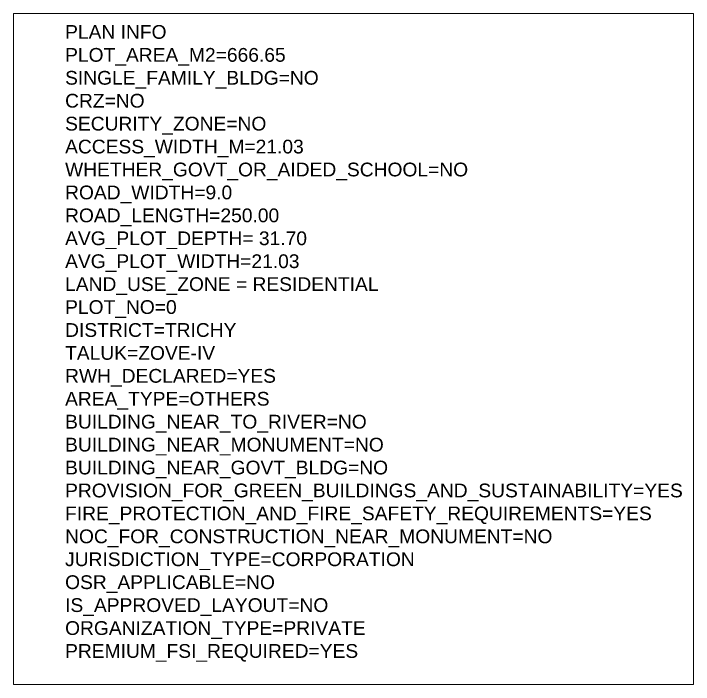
# Model space of a CAD drawing. Header units: metres. Extents: x 6 to 169, y 61 to 125.
# Drawn here: x 119.72 to 169.14, y 73.18 to 121.95 of the extents above; entities that cross this region are included whole.
import ezdxf

# ---------------------------------------------------------------- set-up
doc = ezdxf.new("R2010")
doc.units = ezdxf.units.M
doc.header["$MEASUREMENT"] = 0
doc.layers.get('0').update_dxf_attribs({"lineweight": 5})
doc.layers.add('PLAN_INFO', color=1, linetype='Continuous', plot=False)
doc.styles.get("Standard").update_dxf_attribs({"font": 'arial.ttf'})

msp = doc.modelspace()

# ---------------------------------------------------------------- linework, layer by layer
msp.add_lwpolyline([(119.72375, 73.1798), (169.14368, 73.1798), (169.14368, 121.95424), (119.72375, 121.95424)], close=True)

# ---------------------------------------------------------------- texts
at = {"layer": 'PLAN_INFO', "insert": (123.46718, 121.11989), "char_height": 1, "width": 36.1755827, "attachment_point": 1}
msp.add_mtext('PLAN INFO\\PPLOT_AREA_M2=666.65\\PSINGLE_FAMILY_BLDG=NO\\PCRZ=NO\\PSECURITY_ZONE=NO\\PACCESS_WIDTH_M=21.03 WHETHER_GOVT_OR_AIDED_SCHOOL=NO\\PROAD_WIDTH=9.0\\PROAD_LENGTH=250.00\\PAVG_PLOT_DEPTH= 31.70 \\PAVG_PLOT_WIDTH=21.03\\PLAND_USE_ZONE = RESIDENTIAL\\PPLOT_NO=0\\PDISTRICT=TRICHY\\PTALUK=ZOVE-IV\\PRWH_DECLARED=YES\\PAREA_TYPE=OTHERS\\PBUILDING_NEAR_TO_RIVER=NO\\PBUILDING_NEAR_MONUMENT=NO\\PBUILDING_NEAR_GOVT_BLDG=NO\\PPROVISION_FOR_GREEN_BUILDINGS_AND_SUSTAINABILITY=YES\\PFIRE_PROTECTION_AND_FIRE_SAFETY_REQUIREMENTS=YES\\PNOC_FOR_CONSTRUCTION_NEAR_MONUMENT=NO\\PJURISDICTION_TYPE=CORPORATION\\POSR_APPLICABLE=NO\\PIS_APPROVED_LAYOUT=NO\\PORGANIZATION_TYPE=PRIVATE\\PPREMIUM_FSI_REQUIRED=YES', dxfattribs=at)

doc.saveas('drawing.dxf')
